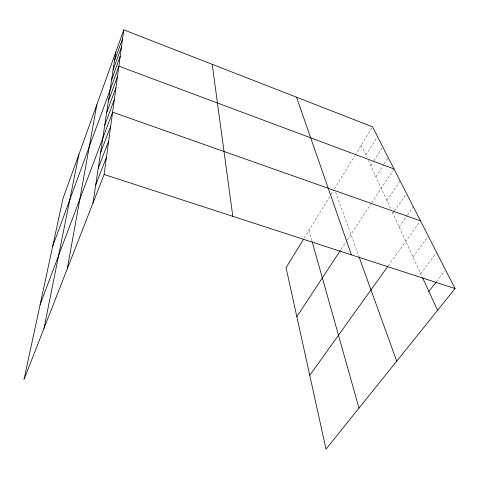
<?xml version="1.0" encoding="UTF-8"?>
<svg xmlns="http://www.w3.org/2000/svg" width="479" height="479" viewBox="0 0 479 479"><rect width="100%" height="100%" fill="white"/><g stroke="black" fill="none" stroke-linecap="round" stroke-linejoin="round"><path stroke-width="0.36" stroke-dasharray="2.4 1.8" d="M304.267 238.039L330.678 195.013M331.055 194.39L333.713 190.061M334.474 188.828L354.801 155.711M355.184 155.082L372.524 126.833M365.944 155.142L377.506 136.599M370.8 165.668L373.59 161.273M373.985 160.645L382.739 146.849M375.901 176.715L383.859 164.393M384.254 163.776L388.229 157.615M341.132 249.349L346.856 240.644M347.263 240.021L370.854 204.15M371.656 202.934L394.013 168.943M386.906 200.545L400.103 180.876M392.852 213.418L394.097 211.604M394.51 210.999L406.521 193.462M399.127 227.004L407.048 215.688M407.467 215.095L413.305 206.754M388.2 265.863L420.484 220.819M412.994 257.037L428.328 236.189M420.682 273.689L436.668 252.541M436.537 281.55L444.656 271.12M361.31 145.107L367.159 157.771M368.375 160.405L390.66 208.676M392.229 212.065L421.897 276.311M335.671 192.145L358.741 256.02M308.967 230.381L312.092 241.488"/><path stroke-width="0.72" d="M123.804 29.86L62.941 198.689L23.95 379.679L104.129 174.488L123.804 29.86L372.524 126.833L455.05 288.562L326.025 449.14L286.053 267.713L303.488 239.314M93.004 202.958L115.804 52.049M67.3 268.743L96.8 104.775M44.002 328.372L78.891 154.448M114.481 60.821L122.666 38.2M113.08 70.072L121.468 47.008M111.607 79.843L120.205 56.318M52.684 246.314L118.864 66.174L394.013 168.943M108.386 101.129L117.439 76.628M106.631 112.751L115.93 87.741M104.769 125.103L114.319 99.566M40.146 304.5L112.607 112.182L420.484 220.819M100.59 152.753L110.715 126.097M98.243 168.279L108.679 141.036M95.722 184.972L106.494 157.118M296.842 316.685L340.335 250.559M309.757 375.302L387.768 266.462M428.867 291.4L436.082 282.131M104.129 174.488L455.05 288.562M422.502 277.622L437.59 310.296M358.981 256.696L396.714 361.166M296.531 97.201L351.43 254.876M312.092 241.488L358.999 408.108M212.203 64.324L232.806 216.316"/></g></svg>
